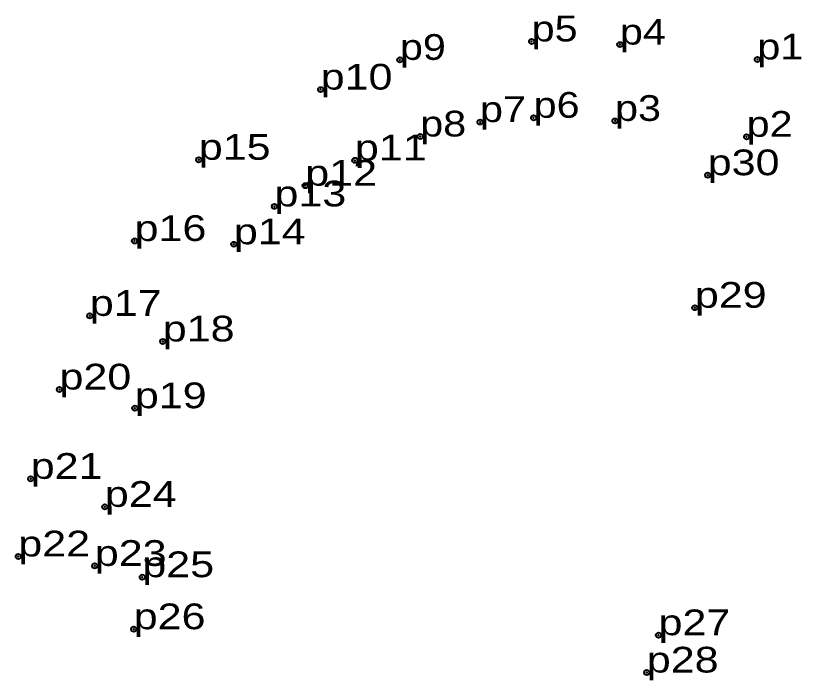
# Model space of a CAD drawing. Header units: metres. Extents: x 543288 to 552499, y 1822776 to 1839668.
# Drawn here: x 550316.7 to 550371.6, y 1838066.5 to 1838112.9 of the extents above; entities that cross this region are included whole.
import ezdxf

# ---------------------------------------------------------------- set-up
doc = ezdxf.new("R2010")
doc.units = ezdxf.units.M
doc.header["$LTSCALE"] = 0.72
doc.header["$PDMODE"] = 32
doc.header["$PDSIZE"] = 0.36
doc.layers.add('12', color=7, linetype='Continuous')
doc.layers.add('7', color=7, linetype='Continuous')

msp = doc.modelspace()

# ---------------------------------------------------------------- linework, layer by layer
at = {"layer": '7'}
for p in [(550352.76, 1838111.15), (550358.93, 1838110.93), (550343.55, 1838109.86), (550368.54, 1838109.89), (550338.01, 1838107.78), (550352.9, 1838105.81), (550349.15, 1838105.51), (550358.59, 1838105.59), (550344.97, 1838104.5), (550367.79, 1838104.48), (550329.49, 1838102.87), (550340.4, 1838102.83), (550365.07, 1838101.79), (550336.93, 1838101.06), (550334.78, 1838099.61), (550325, 1838097.19), (550331.94, 1838096.96), (550364.17, 1838092.52), (550321.87, 1838091.95), (550326.97, 1838090.16), (550319.75, 1838086.8), (550325.02, 1838085.49), (550317.74, 1838080.55), (550322.92, 1838078.59), (550316.87, 1838075.12), (550322.22, 1838074.46), (550325.54, 1838073.67), (550324.94, 1838070.03), (550361.63, 1838069.61), (550360.81, 1838067)]:
    msp.add_point(p, dxfattribs=at)

# ---------------------------------------------------------------- texts
at = {"layer": '12'}
for s, width, p in [('p5', 1.2, (550352.76, 1838111.15)), ('p4', 1.2, (550358.93, 1838110.93)), ('p9', 1.2, (550343.55, 1838109.86)), ('p1', 1.2, (550368.54, 1838109.89)), ('p10', 1.25, (550338.01, 1838107.78)), ('p6', 1.2, (550352.9, 1838105.81)), ('p7', 1.2, (550349.15, 1838105.51)), ('p3', 1.2, (550358.59, 1838105.59)), ('p8', 1.2, (550344.97, 1838104.5)), ('p2', 1.2, (550367.79, 1838104.48)), ('p15', 1.25, (550329.49, 1838102.87)), ('p11', 1.25, (550340.4, 1838102.83)), ('p30', 1.25, (550365.07, 1838101.79)), ('p12', 1.25, (550336.93, 1838101.06)), ('p13', 1.25, (550334.78, 1838099.61)), ('p16', 1.25, (550325, 1838097.19)), ('p14', 1.25, (550331.94, 1838096.96)), ('p29', 1.25, (550364.17, 1838092.52)), ('p17', 1.25, (550321.87, 1838091.95)), ('p18', 1.25, (550326.97, 1838090.16)), ('p20', 1.25, (550319.75, 1838086.8)), ('p19', 1.25, (550325.02, 1838085.49)), ('p21', 1.25, (550317.74, 1838080.55)), ('p24', 1.25, (550322.92, 1838078.59)), ('p22', 1.25, (550316.87, 1838075.12)), ('p23', 1.25, (550322.22, 1838074.46)), ('p25', 1.25, (550325.54, 1838073.67)), ('p26', 1.25, (550324.94, 1838070.03)), ('p27', 1.25, (550361.63, 1838069.61)), ('p28', 1.25, (550360.81, 1838067))]:
    msp.add_text(s, height=1.8, dxfattribs=dict(at, width=width)).set_placement(p)

doc.saveas('drawing.dxf')
